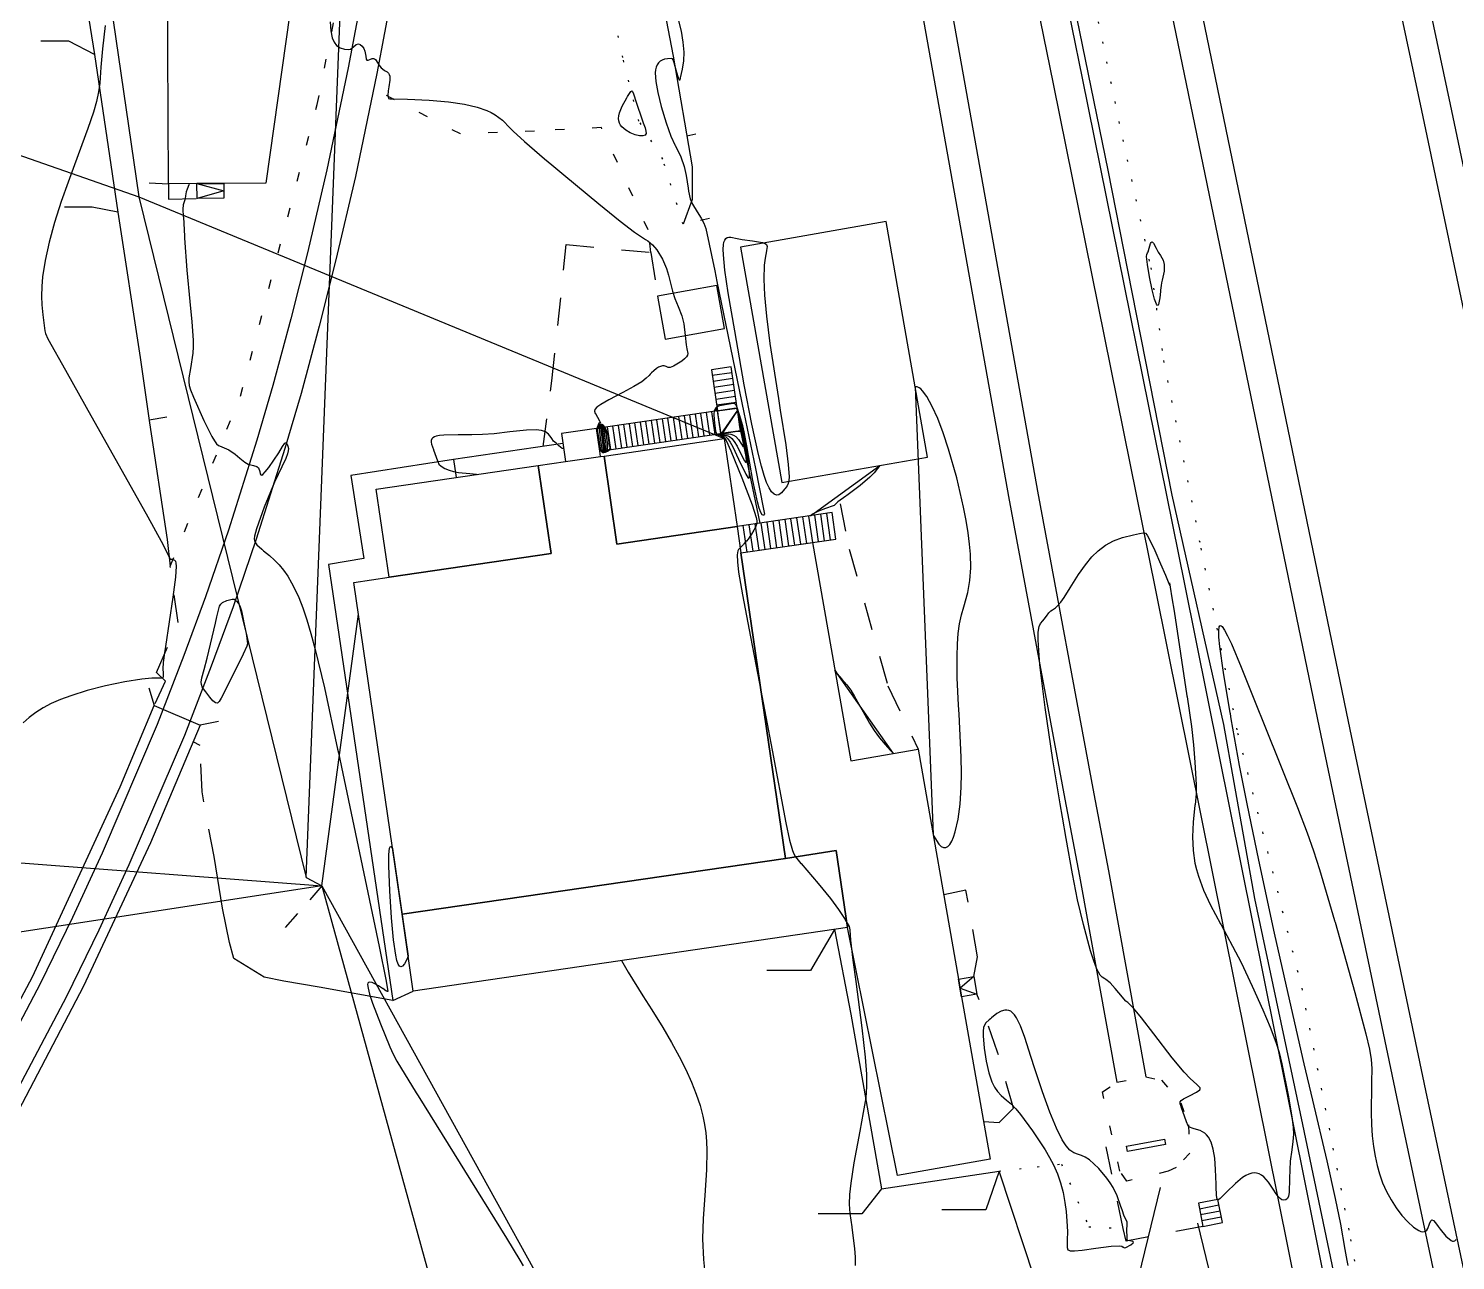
# Model space of a CAD drawing. Header units: metres. Extents: x 1233805 to 1234355, y 654698 to 655114.
# Drawn here: x 1234034.5 to 1234111.5, y 654992.7 to 655059.2 of the extents above; entities that cross this region are included whole.
import ezdxf

# ---------------------------------------------------------------- set-up
doc = ezdxf.new("R2010")
doc.units = ezdxf.units.M
for name, pattern in [('ИИDash_05_15', [2, 0.5, -1.5]), ('ИИDash_10_10', [2, 1, -1]), ('ИИDash_15_15', [3, 1.5, -1.5]), ('ИИDash_20_10', [3, 2, -1]), ('ИИDot', [1, 0, -1])]:
    doc.linetypes.add(name, pattern=pattern)
for name, color, linetype, lineweight in [('ИИ_ГОРИЗОНТАЛИ_ОСН', 32, 'Continuous', 25), ('ИИ_ГОРИЗОНТАЛИ_УТОЛЩ', 32, 'Continuous', 30), ('ИИ_ДОРОГИ_АД', 7, 'Continuous', 25), ('ИИ_ДОРОГИ_ЖД', 7, 'Continuous', 25), ('ИИ_ЛЭП_ВН', 250, 'Continuous', 25), ('ИИ_ЛЭП_НН', 250, 'Continuous', 25), ('ИИ_ОГРАДЫ', 7, 'Continuous', 25), ('ИИ_ОТКОС', 7, 'Continuous', 25), ('ИИ_ОТМЕТКИ', 7, 'Continuous', 25), ('ИИ_СООРУЖЕНИЕ', 7, 'Continuous', 25), ('ИИ_СТРОЕНИЕ', 7, 'Continuous', 25), ('ИИ_УГОДЬЯ', 7, 'Continuous', 25)]:
    doc.layers.add(name, color=color, linetype=linetype, lineweight=lineweight)

msp = doc.modelspace()

# ---------------------------------------------------------------- linework, layer by layer
at = {"layer": 'ИИ_ГОРИЗОНТАЛИ_ОСН'}
for points, elevation in [([(1234038.626, 655059.334), (1234038.483, 655058.089), (1234038.399, 655057.088), (1234038.383, 655056.797), (1234038.346, 655056.225), (1234038.281, 655055.758), (1234038.168, 655055.245), (1234037.999, 655054.661), (1234037.698, 655053.777), (1234037.177, 655052.367), (1234036.631, 655050.891), (1234036.262, 655049.836), (1234035.906, 655048.707), (1234035.616, 655047.64), (1234035.398, 655046.656), (1234035.258, 655045.784), (1234035.208, 655045.247), (1234035.193, 655044.741), (1234035.212, 655044.265), (1234035.269, 655043.734), (1234035.269, 655043.734), (1234035.372, 655042.869), (1234035.373, 655042.864), (1234035.409, 655042.719), (1234035.545, 655042.439), (1234036.483, 655040.744), (1234037.613, 655038.74), (1234040.938, 655032.816), (1234041.654, 655031.503), (1234042.082, 655030.672), (1234042.13, 655030.581), (1234042.177, 655030.544), (1234042.252, 655030.53), (1234042.312, 655030.522), (1234042.379, 655030.49), (1234042.424, 655030.423), (1234042.453, 655030.313), (1234042.465, 655030.159), (1234042.428, 655029.56), (1234042.29, 655028.481), (1234041.891, 655025.832), (1234041.857, 655025.616), (1234041.758, 655024.958), (1234041.738, 655024.627), (1234041.758, 655024.386), (1234041.77, 655024.209), (1234041.745, 655024.134), (1234041.702, 655024.119), (1234041.6, 655024.121), (1234041.156, 655024.12), (1234040.616, 655024.069), (1234039.694, 655023.921), (1234038.659, 655023.701), (1234037.669, 655023.446), (1234036.779, 655023.169), (1234036.219, 655022.961), (1234035.724, 655022.746), (1234035.281, 655022.516), (1234034.884, 655022.269), (1234034.525, 655022), (1234034.204, 655021.707)], 4.5), ([(1234050.77, 655059.537), (1234050.807, 655059.048), (1234050.883, 655058.682), (1234050.986, 655058.443), (1234051.129, 655058.263), (1234051.312, 655058.14), (1234051.547, 655058.067), (1234051.785, 655058.048), (1234051.869, 655058.071), (1234051.95, 655058.121), (1234052.033, 655058.193), (1234052.19, 655058.316), (1234052.311, 655058.347), (1234052.407, 655058.311), (1234052.503, 655058.225), (1234052.588, 655058.099), (1234052.649, 655057.95), (1234052.697, 655057.693), (1234052.725, 655057.534), (1234052.765, 655057.471), (1234052.824, 655057.469), (1234052.928, 655057.512), (1234053.045, 655057.561), (1234053.125, 655057.569), (1234053.18, 655057.549), (1234053.233, 655057.502), (1234053.352, 655057.31), (1234053.398, 655057.227), (1234053.528, 655057.049), (1234053.686, 655056.926), (1234053.746, 655056.894), (1234053.851, 655056.834), (1234053.919, 655056.775), (1234053.966, 655056.703), (1234053.993, 655056.615), (1234053.995, 655056.396), (1234053.941, 655056.034), (1234053.907, 655055.825), (1234053.892, 655055.56), (1234053.906, 655055.468), (1234053.933, 655055.409), (1234053.993, 655055.383), (1234054.21, 655055.377), (1234054.947, 655055.363), (1234056.128, 655055.306), (1234057.17, 655055.215), (1234058.038, 655055.093), (1234058.723, 655054.942), (1234059.241, 655054.76), (1234059.472, 655054.649), (1234059.687, 655054.524), (1234060.074, 655054.231), (1234060.502, 655053.805), (1234060.657, 655053.643), (1234061.261, 655053.074), (1234062.351, 655052.152), (1234062.742, 655051.827), (1234063.401, 655051.276), (1234065.276, 655049.715), (1234066.437, 655048.773), (1234067.208, 655048.189), (1234067.806, 655047.791), (1234067.924, 655047.718), (1234068.185, 655047.512), (1234068.417, 655047.226), (1234068.719, 655046.732), (1234068.939, 655046.232), (1234069.05, 655045.87), (1234069.171, 655045.366), (1234069.256, 655045.005), (1234069.376, 655044.614), (1234069.558, 655044.175), (1234069.559, 655044.173), (1234069.762, 655043.669), (1234069.873, 655043.237), (1234069.939, 655042.614), (1234069.991, 655042.111), (1234070.04, 655041.896), (1234070.081, 655041.64), (1234070.063, 655041.549), (1234070.018, 655041.462), (1234069.914, 655041.347), (1234069.754, 655041.218), (1234069.31, 655040.952), (1234069.126, 655040.878), (1234069.027, 655040.886), (1234068.993, 655040.902), (1234068.916, 655040.938), (1234068.814, 655040.966), (1234068.716, 655040.974), (1234068.614, 655040.944), (1234068.508, 655040.901), (1234068.39, 655040.836), (1234068.244, 655040.709), (1234068.131, 655040.597), (1234068.062, 655040.528), (1234067.992, 655040.459), (1234067.841, 655040.309), (1234067.838, 655040.306), (1234067.602, 655040.112), (1234067.173, 655039.857), (1234066.571, 655039.54), (1234065.816, 655039.14), (1234065.382, 655038.889), (1234065.177, 655038.742), (1234065.068, 655038.623), (1234065.044, 655038.521), (1234065.093, 655038.4), (1234065.094, 655038.399), (1234065.203, 655038.203), (1234065.315, 655038.003), (1234065.338, 655037.962), (1234065.364, 655037.904), (1234065.361, 655037.905), (1234065.326, 655037.904), (1234065.291, 655037.872), (1234065.187, 655037.643), (1234065.173, 655037.588)], 5.5), ([(1234043.167, 655050.809), (1234043.149, 655050.743), (1234043.059, 655050.508), (1234043.003, 655050.361), (1234042.968, 655050.141), (1234042.95, 655050.006), (1234042.91, 655049.887), (1234042.844, 655049.66), (1234042.833, 655049.428), (1234042.852, 655049.025), (1234042.854, 655049.006), (1234042.912, 655047.977), (1234042.918, 655047.861), (1234043.033, 655046.136), (1234043.198, 655044.45), (1234043.306, 655043.355), (1234043.379, 655042.356), (1234043.38, 655042.001), (1234043.358, 655041.665), (1234043.233, 655040.82), (1234043.155, 655040.326), (1234043.142, 655040.101), (1234043.169, 655039.907), (1234043.244, 655039.672), (1234043.403, 655039.286), (1234043.963, 655038.029), (1234044.384, 655037.167), (1234044.529, 655036.918), (1234044.648, 655036.758), (1234044.754, 655036.669), (1234044.892, 655036.613), (1234044.931, 655036.6), (1234045.3, 655036.436), (1234045.643, 655036.214), (1234045.901, 655035.996), (1234046.165, 655035.773), (1234046.357, 655035.658), (1234046.634, 655035.588), (1234046.819, 655035.545), (1234046.914, 655035.467), (1234046.975, 655035.266), (1234047.003, 655035.147), (1234047.036, 655035.091), (1234047.082, 655035.078), (1234047.146, 655035.112), (1234047.278, 655035.246), (1234047.466, 655035.488), (1234047.999, 655036.278), (1234048.214, 655036.62), (1234048.338, 655036.805), (1234048.365, 655036.825), (1234048.391, 655036.823), (1234048.452, 655036.744), (1234048.502, 655036.633), (1234048.522, 655036.514), (1234048.514, 655036.377), (1234048.477, 655036.222), (1234048.378, 655035.968), (1234048.172, 655035.529), (1234047.78, 655034.689), (1234047.22, 655033.342), (1234046.797, 655032.178), (1234046.694, 655031.779), (1234046.684, 655031.642), (1234046.699, 655031.526), (1234046.741, 655031.421), (1234046.813, 655031.319), (1234047.083, 655031.074), (1234047.184, 655030.995), (1234047.51, 655030.733), (1234047.776, 655030.49), (1234048.026, 655030.224), (1234048.261, 655029.935), (1234048.486, 655029.613), (1234048.698, 655029.263), (1234048.897, 655028.885), (1234049.084, 655028.477), (1234049.302, 655027.919), (1234049.521, 655027.272), (1234049.744, 655026.526), (1234049.974, 655025.664), (1234050.468, 655023.584), (1234051.177, 655020.288), (1234051.178, 655020.282), (1234051.22, 655020.084), (1234053.423, 655009.628), (1234053.801, 655007.761), (1234053.889, 655007.211), (1234053.865, 655007.206), (1234053.859, 655007.21), (1234053.844, 655007.217), (1234053.788, 655007.246), (1234053.616, 655007.361), (1234053.606, 655007.368), (1234053.394, 655007.503), (1234053.192, 655007.617), (1234053.039, 655007.683), (1234052.924, 655007.706), (1234052.848, 655007.686), (1234052.817, 655007.645), (1234052.803, 655007.581), (1234052.823, 655007.376), (1234052.91, 655007.054), (1234053.072, 655006.576), (1234053.496, 655005.461), (1234054.001, 655004.212), (1234054.177, 655003.819), (1234054.376, 655003.45), (1234055.427, 655001.735), (1234055.527, 655001.575), (1234060.298, 654993.891), (1234061.024, 654992.703), (1234061.199, 654992.388)], 5), ([(1234063.38, 655036.488), (1234063.31, 655036.512), (1234063.128, 655036.66), (1234063.073, 655036.711), (1234062.99, 655036.781), (1234062.843, 655036.914), (1234062.738, 655037.051), (1234062.708, 655037.101), (1234062.574, 655037.289), (1234062.409, 655037.411), (1234062.184, 655037.49), (1234061.894, 655037.524), (1234061.37, 655037.506), (1234060.476, 655037.407), (1234059.626, 655037.309), (1234059.002, 655037.259), (1234058.428, 655037.24), (1234057.687, 655037.241), (1234056.912, 655037.237), (1234056.679, 655037.217), (1234056.508, 655037.183), (1234056.404, 655037.143), (1234056.325, 655037.09), (1234056.27, 655037.024), (1234056.239, 655036.945), (1234056.232, 655036.854), (1234056.247, 655036.747), (1234056.35, 655036.458), (1234056.356, 655036.445), (1234056.581, 655035.852), (1234056.593, 655035.811), (1234056.652, 655035.667), (1234056.777, 655035.55), (1234056.968, 655035.436), (1234057.195, 655035.338), (1234057.44, 655035.262), (1234057.699, 655035.21), (1234058.322, 655035.159), (1234058.671, 655035.134), (1234058.747, 655035.111)], 5.5), ([(1234065.186, 655037.415), (1234065.186, 655037.415)], 5.5), ([(1234066.499, 655008.87), (1234066.861, 655008.251), (1234067.666, 655006.966), (1234068.14, 655006.217), (1234068.733, 655005.257), (1234069.212, 655004.444), (1234069.625, 655003.692), (1234069.98, 655002.988), (1234070.288, 655002.311), (1234070.543, 655001.667), (1234070.747, 655001.053), (1234070.902, 655000.467), (1234070.988, 655000.028), (1234071.053, 654999.575), (1234071.096, 654999.106), (1234071.118, 654998.616), (1234071.101, 654997.573), (1234070.999, 654996.183), (1234070.907, 654994.958), (1234070.883, 654993.844), (1234070.929, 654992.73), (1234071.042, 654991.659)], 5.5)]:
    msp.add_lwpolyline(points, dxfattribs=dict(at, elevation=elevation))
for points, elevation in [([(1234066.39, 655054.073), (1234066.355, 655054.194), (1234066.345, 655054.328), (1234066.358, 655054.475), (1234066.395, 655054.634), (1234066.538, 655054.988), (1234066.793, 655055.436), (1234066.836, 655055.507), (1234066.902, 655055.617), (1234067.002, 655055.777), (1234067.055, 655055.822), (1234067.099, 655055.787), (1234067.155, 655055.649), (1234067.301, 655055.205), (1234067.622, 655054.247), (1234067.682, 655054.088), (1234067.781, 655053.813), (1234067.827, 655053.635), (1234067.83, 655053.512), (1234067.779, 655053.421), (1234067.665, 655053.381), (1234067.476, 655053.389), (1234067.239, 655053.444), (1234066.971, 655053.549), (1234066.734, 655053.685), (1234066.519, 655053.871), (1234066.444, 655053.971), (1234066.39, 655054.073)], 5.5), ([(1234083.328, 655015.673), (1234083.366, 655015.591), (1234083.508, 655015.345), (1234083.643, 655015.16), (1234083.771, 655015.035), (1234083.893, 655014.971), (1234084.009, 655014.966), (1234084.121, 655015.02), (1234084.229, 655015.134), (1234084.334, 655015.308), (1234084.434, 655015.538), (1234084.526, 655015.816), (1234084.68, 655016.497), (1234084.788, 655017.31), (1234084.844, 655018.224), (1234084.853, 655018.972), (1234084.838, 655019.847), (1234084.726, 655022.172), (1234084.698, 655022.659), (1234084.631, 655024.136), (1234084.62, 655025.293), (1234084.639, 655025.963), (1234084.682, 655026.522), (1234084.757, 655027.041), (1234084.865, 655027.534), (1234084.99, 655027.973), (1234085.196, 655028.731), (1234085.312, 655029.382), (1234085.363, 655030.071), (1234085.348, 655030.805), (1234085.3, 655031.347), (1234085.22, 655031.956), (1234085.108, 655032.626), (1234084.967, 655033.349), (1234084.599, 655034.92), (1234084.165, 655036.466), (1234083.871, 655037.361), (1234083.578, 655038.129), (1234083.285, 655038.773), (1234082.983, 655039.314), (1234082.76, 655039.629), (1234082.664, 655039.727), (1234082.571, 655039.793), (1234082.475, 655039.832), (1234082.373, 655039.842), (1234082.359, 655039.841)], 6.5), ([(1234071.66, 655038.706), (1234071.608, 655038.654), (1234071.604, 655038.648), (1234071.6, 655038.643), (1234071.552, 655038.543), (1234071.549, 655038.517)], 6.5), ([(1234071.668, 655038.65), (1234071.634, 655038.616), (1234071.631, 655038.611), (1234071.628, 655038.608), (1234071.596, 655038.541), (1234071.594, 655038.524)], 7), ([(1234071.677, 655038.587), (1234071.659, 655038.577), (1234071.658, 655038.575), (1234071.656, 655038.573), (1234071.645, 655038.531)], 7.5), ([(1234071.867, 655037.283), (1234071.87, 655037.282), (1234072.038, 655037.28), (1234072.058, 655037.283), (1234072.252, 655037.295), (1234072.41, 655037.28), (1234072.55, 655037.235), (1234072.67, 655037.16), (1234072.817, 655037), (1234072.982, 655036.741), (1234073.082, 655036.603), (1234073.094, 655036.648), (1234073.087, 655036.771), (1234073.009, 655037.301), (1234072.993, 655037.397), (1234072.938, 655037.752), (1234072.848, 655038.297), (1234072.811, 655038.468), (1234072.767, 655038.571), (1234072.767, 655038.572)], 7.5), ([(1234071.871, 655037.252), (1234071.885, 655037.245), (1234071.946, 655037.224), (1234072.035, 655037.221), (1234072.05, 655037.222), (1234072.198, 655037.213), (1234072.331, 655037.157), (1234072.463, 655037.046), (1234072.593, 655036.881), (1234072.741, 655036.632), (1234072.945, 655036.231), (1234073.142, 655035.852), (1234073.197, 655035.774), (1234073.233, 655035.753), (1234073.258, 655035.84), (1234073.244, 655036.078), (1234073.1, 655037.052), (1234073.087, 655037.127), (1234073.032, 655037.461), (1234072.917, 655038.11), (1234072.805, 655038.489), (1234072.769, 655038.555)], 7), ([(1234071.876, 655037.22), (1234071.913, 655037.201), (1234072.032, 655037.162), (1234072.042, 655037.162), (1234072.144, 655037.132), (1234072.25, 655037.036), (1234072.374, 655036.859), (1234072.516, 655036.602), (1234072.829, 655035.928), (1234073.209, 655035.126), (1234073.317, 655034.951), (1234073.385, 655034.903), (1234073.41, 655034.94), (1234073.422, 655035.034), (1234073.402, 655035.388), (1234073.327, 655035.957), (1234073.189, 655036.809), (1234073.181, 655036.856), (1234073.139, 655037.106), (1234072.985, 655037.923), (1234072.844, 655038.409), (1234072.765, 655038.581)], 6.5), ([(1234065.601, 655037.65), (1234065.528, 655037.737), (1234065.446, 655037.792), (1234065.367, 655037.804), (1234065.321, 655037.786), (1234065.283, 655037.746), (1234065.232, 655037.61), (1234065.231, 655037.596)], 6.5), ([(1234065.587, 655037.648), (1234065.521, 655037.728), (1234065.447, 655037.777), (1234065.375, 655037.788), (1234065.331, 655037.77), (1234065.296, 655037.73), (1234065.256, 655037.6)], 7), ([(1234065.574, 655037.646), (1234065.514, 655037.718), (1234065.447, 655037.762), (1234065.383, 655037.772), (1234065.341, 655037.754), (1234065.31, 655037.715), (1234065.283, 655037.604)], 7.5), ([(1234065.538, 655037.641), (1234065.5, 655037.698), (1234065.448, 655037.732), (1234065.398, 655037.74), (1234065.363, 655037.724), (1234065.339, 655037.686), (1234065.33, 655037.611)], 8.5), ([(1234065.525, 655037.639), (1234065.493, 655037.688), (1234065.448, 655037.718), (1234065.405, 655037.724), (1234065.375, 655037.709), (1234065.355, 655037.672), (1234065.351, 655037.614)], 9), ([(1234065.513, 655037.637), (1234065.486, 655037.678), (1234065.413, 655037.708), (1234065.387, 655037.694), (1234065.371, 655037.658), (1234065.37, 655037.617)], 9.5), ([(1234065.488, 655037.634), (1234065.472, 655037.658), (1234065.428, 655037.677), (1234065.404, 655037.632), (1234065.404, 655037.622)], 10.5), ([(1234065.476, 655037.632), (1234065.465, 655037.648), (1234065.435, 655037.661), (1234065.423, 655037.624)], 11), ([(1234065.46, 655037.63), (1234065.443, 655037.645), (1234065.444, 655037.627)], 11.5), ([(1234071.741, 655037.298), (1234071.753, 655037.284), (1234071.817, 655037.246), (1234071.849, 655037.232), (1234071.876, 655037.22)], 6.5), ([(1234071.796, 655037.306), (1234071.832, 655037.271), (1234071.863, 655037.256), (1234071.871, 655037.252)], 7), ([(1234071.838, 655037.312), (1234071.847, 655037.297), (1234071.866, 655037.284), (1234071.867, 655037.283)], 7.5), ([(1234065.436, 655036.379), (1234065.453, 655036.336), (1234065.497, 655036.302), (1234065.556, 655036.299), (1234065.648, 655036.327), (1234065.742, 655036.378), (1234065.806, 655036.433)], 6.5), ([(1234065.454, 655036.381), (1234065.469, 655036.342), (1234065.509, 655036.312), (1234065.563, 655036.308), (1234065.646, 655036.335), (1234065.731, 655036.386), (1234065.769, 655036.427)], 7), ([(1234065.471, 655036.384), (1234065.485, 655036.349), (1234065.521, 655036.321), (1234065.569, 655036.318), (1234065.644, 655036.343), (1234065.72, 655036.394), (1234065.741, 655036.423)], 7.5), ([(1234065.506, 655036.389), (1234065.517, 655036.362), (1234065.545, 655036.34), (1234065.582, 655036.338), (1234065.641, 655036.358), (1234065.698, 655036.411), (1234065.701, 655036.417)], 8.5), ([(1234065.524, 655036.391), (1234065.533, 655036.368), (1234065.589, 655036.348), (1234065.639, 655036.366), (1234065.683, 655036.415)], 9), ([(1234065.541, 655036.394), (1234065.548, 655036.375), (1234065.596, 655036.357), (1234065.637, 655036.374), (1234065.665, 655036.412)], 9.5), ([(1234065.576, 655036.399), (1234065.58, 655036.387), (1234065.609, 655036.377), (1234065.633, 655036.39), (1234065.641, 655036.408)], 10.5), ([(1234065.593, 655036.401), (1234065.596, 655036.394), (1234065.615, 655036.387), (1234065.632, 655036.398), (1234065.634, 655036.407)], 11), ([(1234065.616, 655036.405), (1234065.622, 655036.397), (1234065.63, 655036.406), (1234065.63, 655036.407)], 11.5), ([(1234080.454, 655035.601), (1234080.329, 655035.426), (1234080.138, 655035.2), (1234079.916, 655034.97), (1234079.384, 655034.505), (1234078.675, 655033.981), (1234078.614, 655033.938), (1234078.186, 655033.626), (1234078.036, 655033.493), (1234078.035, 655033.493), (1234078.002, 655033.448), (1234077.986, 655033.435), (1234077.932, 655033.412), (1234077.521, 655033.267), (1234077.52, 655033.266), (1234077.144, 655033.124), (1234076.858, 655032.982), (1234076.708, 655032.879)], 6.5), ([(1234044.123, 655023.306), (1234044.06, 655023.383), (1234043.942, 655023.536), (1234043.874, 655023.651), (1234043.835, 655023.767), (1234043.822, 655023.892), (1234043.855, 655024.141), (1234043.977, 655024.587), (1234044.144, 655025.187), (1234044.585, 655027.088), (1234044.662, 655027.434), (1234044.808, 655027.997), (1234044.871, 655028.115), (1234044.961, 655028.196), (1234045.207, 655028.31), (1234045.489, 655028.38), (1234045.597, 655028.373), (1234045.67, 655028.316), (1234045.692, 655028.293), (1234045.723, 655028.264), (1234045.825, 655028.153), (1234045.9, 655028.018), (1234045.988, 655027.74), (1234046.105, 655027.209), (1234046.106, 655027.203), (1234046.108, 655027.196), (1234046.243, 655026.522), (1234046.305, 655026.125), (1234046.311, 655025.968), (1234046.288, 655025.839), (1234046.087, 655025.403), (1234046.047, 655025.325), (1234045.548, 655024.329), (1234045.086, 655023.407), (1234044.895, 655023.038), (1234044.78, 655022.856), (1234044.689, 655022.774), (1234044.597, 655022.776), (1234044.451, 655022.894), (1234044.287, 655023.091), (1234044.229, 655023.168), (1234044.123, 655023.306)], 4.5), ([(1234078.026, 655024.541), (1234078.147, 655024.34), (1234078.398, 655024.057), (1234078.671, 655023.756), (1234078.888, 655023.464), (1234079.091, 655023.129), (1234079.384, 655022.594), (1234079.889, 655021.692), (1234080.151, 655021.289), (1234080.434, 655020.899), (1234080.732, 655020.533), (1234081.028, 655020.211), (1234081.171, 655020.07), (1234081.187, 655020.053)], 6.5), ([(1234054.99, 655009.115), (1234054.895, 655008.9), (1234054.785, 655008.698), (1234054.689, 655008.576), (1234054.602, 655008.532), (1234054.522, 655008.566), (1234054.448, 655008.681), (1234054.38, 655008.877), (1234054.318, 655009.158), (1234054.203, 655009.983), (1234054.095, 655011.174), (1234054.003, 655012.643), (1234053.954, 655013.986), (1234053.954, 655014.593), (1234053.985, 655014.934), (1234054.012, 655015.01), (1234054.046, 655015.031), (1234054.09, 655014.999), (1234054.144, 655014.919)], 5), ([(1234086.021, 655004.801), (1234086.077, 655004.151), (1234086.189, 655003.437), (1234086.331, 655002.816), (1234086.494, 655002.327), (1234086.634, 655002.042), (1234086.802, 655001.796), (1234087.001, 655001.581), (1234087.287, 655001.336), (1234087.551, 655001.113), (1234087.792, 655000.87), (1234088.052, 655000.564), (1234088.7, 654999.675), (1234089.37, 654998.659), (1234089.618, 654998.236), (1234089.823, 654997.842), (1234090.034, 654997.36), (1234090.206, 654996.868), (1234090.342, 654996.356), (1234090.444, 654995.816), (1234090.507, 654995.327), (1234090.551, 654994.798), (1234090.573, 654994.255), (1234090.571, 654993.773), (1234090.565, 654993.631), (1234090.563, 654993.382), (1234090.608, 654993.266), (1234090.656, 654993.232), (1234090.726, 654993.212), (1234090.957, 654993.207), (1234091.38, 654993.249), (1234092.11, 654993.349), (1234092.947, 654993.461), (1234093.399, 654993.48), (1234093.52, 654993.457), (1234093.584, 654993.411), (1234093.596, 654993.394), (1234093.64, 654993.36), (1234093.733, 654993.386), (1234093.993, 654993.526), (1234094.131, 654993.642), (1234094.137, 654993.679), (1234094.107, 654993.709), (1234093.941, 654993.747), (1234093.837, 654993.756), (1234093.837, 654993.756), (1234093.831, 654993.755), (1234093.825, 654993.755), (1234093.823, 654993.754), (1234093.816, 654993.754), (1234093.81, 654993.755), (1234093.808, 654993.755), (1234093.808, 654993.755), (1234093.796, 654993.874), (1234093.785, 654994.392), (1234093.798, 654994.546), (1234093.8, 654994.757), (1234093.713, 654994.953), (1234093.649, 654995.077), (1234093.53, 654995.414), (1234093.469, 654995.605), (1234093.265, 654996.166), (1234093.044, 654996.624), (1234092.89, 654996.877), (1234092.709, 654997.131), (1234092.265, 654997.648), (1234092.002, 654997.907), (1234091.761, 654998.11), (1234091.539, 654998.259), (1234091.333, 654998.358), (1234091.176, 654998.405), (1234090.916, 654998.497), (1234090.71, 654998.64), (1234090.506, 654998.87), (1234090.298, 654999.197), (1234089.992, 654999.822), (1234089.633, 655000.693), (1234089.23, 655001.788), (1234088.81, 655003.036), (1234088.599, 655003.701), (1234088.27, 655004.719), (1234088.037, 655005.344), (1234087.822, 655005.787), (1234087.718, 655005.943), (1234087.615, 655006.059), (1234087.518, 655006.134), (1234087.416, 655006.181), (1234087.307, 655006.203), (1234087.192, 655006.199), (1234086.995, 655006.138), (1234086.776, 655006.01), (1234086.479, 655005.773), (1234086.423, 655005.726), (1234086.361, 655005.673), (1234086.179, 655005.509), (1234086.097, 655005.393), (1234086.047, 655005.257), (1234086.021, 655005.065), (1234086.021, 655004.801)], 6.5)]:
    msp.add_lwpolyline(points, close=True, dxfattribs=dict(at, elevation=elevation))
at = {"layer": 'ИИ_ГОРИЗОНТАЛИ_УТОЛЩ', "elevation": 6}
for points in [[(1234069.554, 655059.737), (1234069.722, 655059.035), (1234069.822, 655058.439), (1234069.864, 655057.905), (1234069.849, 655057.437), (1234069.775, 655056.982), (1234069.775, 655056.981), (1234069.677, 655056.517), (1234069.672, 655056.493), (1234069.648, 655056.395), (1234069.638, 655056.388), (1234069.623, 655056.41), (1234069.57, 655056.564), (1234069.461, 655056.94), (1234069.35, 655057.319), (1234069.293, 655057.488), (1234069.255, 655057.547), (1234069.179, 655057.567), (1234068.988, 655057.552), (1234068.83, 655057.524), (1234068.703, 655057.48), (1234068.593, 655057.416), (1234068.503, 655057.332), (1234068.43, 655057.226), (1234068.376, 655057.098), (1234068.342, 655056.95), (1234068.326, 655056.781), (1234068.355, 655056.327), (1234068.465, 655055.719), (1234068.655, 655054.966), (1234068.918, 655054.095), (1234069.171, 655053.375), (1234069.409, 655052.863), (1234069.419, 655052.844), (1234069.705, 655052.249), (1234069.888, 655051.735), (1234070.001, 655051.24), (1234070.105, 655050.565), (1234070.128, 655050.398), (1234070.207, 655049.991), (1234070.337, 655049.693), (1234070.592, 655049.285), (1234070.808, 655048.945), (1234070.955, 655048.665), (1234071.055, 655048.393), (1234071.538, 655046.104), (1234071.658, 655045.518), (1234073.112, 655038.451), (1234073.734, 655035.428), (1234074.177, 655033.236), (1234074.217, 655032.97), (1234074.213, 655032.925), (1234074.193, 655032.912), (1234074.149, 655032.913), (1234074.108, 655032.937), (1234074.024, 655033.061), (1234073.934, 655033.293), (1234073.839, 655033.633), (1234073.597, 655034.779), (1234073.263, 655036.655), (1234073.248, 655036.745), (1234073.131, 655037.41), (1234073.053, 655037.736), (1234072.882, 655038.334), (1234072.752, 655038.723), (1234072.691, 655038.854), (1234072.632, 655038.92), (1234072.56, 655038.94), (1234072.432, 655038.927), (1234071.79, 655038.812), (1234071.653, 655038.763), (1234071.583, 655038.693), (1234071.577, 655038.685), (1234071.572, 655038.678), (1234071.508, 655038.545), (1234071.486, 655038.357), (1234071.503, 655038.055), (1234071.561, 655037.589), (1234071.599, 655037.371), (1234071.652, 655037.291), (1234071.797, 655037.223), (1234071.88, 655037.189), (1234071.969, 655037.138), (1234072.029, 655037.103), (1234072.034, 655037.102), (1234072.087, 655037.059), (1234072.161, 655036.938), (1234072.414, 655036.382), (1234073, 655034.932), (1234073.556, 655033.466), (1234073.782, 655032.78), (1234073.819, 655032.6), (1234073.816, 655032.481), (1234073.743, 655032.257), (1234073.657, 655032.095), (1234073.525, 655031.886), (1234073.487, 655031.826), (1234073.475, 655031.808), (1234073.343, 655031.615), (1234073.247, 655031.51), (1234073.205, 655031.467), (1234073.117, 655031.361), (1234073.09, 655031.328), (1234072.884, 655031.118), (1234072.878, 655031.113), (1234072.821, 655031.06), (1234072.784, 655030.992), (1234072.748, 655030.765), (1234072.761, 655030.385), (1234072.826, 655029.844), (1234073.035, 655028.618), (1234073.473, 655026.344), (1234073.959, 655023.832), (1234074.631, 655020.222), (1234075.368, 655016.308), (1234075.572, 655015.366), (1234075.734, 655014.816), (1234075.813, 655014.63), (1234075.904, 655014.47), (1234076.189, 655014.114), (1234076.198, 655014.104), (1234077.123, 655013.031), (1234077.785, 655012.224), (1234078.22, 655011.637), (1234078.573, 655011.086), (1234078.585, 655011.066), (1234078.693, 655010.886), (1234078.792, 655010.717), (1234078.819, 655010.64), (1234078.828, 655010.518), (1234078.828, 655010.508), (1234078.87, 655009.972), (1234079, 655008.89), (1234079.151, 655007.734), (1234079.473, 655005.233), (1234079.654, 655003.651), (1234079.726, 655002.748), (1234079.736, 655002.072), (1234079.687, 655001.462), (1234079.558, 655000.668), (1234079.369, 654999.668), (1234079.051, 654997.95), (1234078.878, 654996.86), (1234078.814, 654996.244), (1234078.801, 654995.726), (1234078.836, 654995.227), (1234078.935, 654994.501), (1234078.94, 654994.468), (1234079.082, 654993.336), (1234079.114, 654992.861), (1234079.123, 654992.417)], [(1234096.1, 655029.109), (1234096.094, 655029.149), (1234096.08, 655029.255), (1234096.13, 655029.034), (1234096.22, 655028.454), (1234096.331, 655027.724), (1234097.027, 655023.155), (1234097.035, 655023.105), (1234097.274, 655021.497), (1234097.385, 655020.512), (1234097.456, 655019.575), (1234097.525, 655018.361), (1234097.535, 655017.874), (1234097.465, 655017.269), (1234097.464, 655017.256), (1234097.364, 655016.35), (1234097.331, 655015.556), (1234097.363, 655014.814), (1234097.461, 655014.133), (1234097.541, 655013.786), (1234097.646, 655013.427), (1234097.928, 655012.667), (1234098.304, 655011.855), (1234098.836, 655010.858), (1234098.871, 655010.795), (1234099.496, 655009.65), (1234099.948, 655008.767), (1234100.554, 655007.498), (1234101.134, 655006.215), (1234101.528, 655005.272), (1234101.826, 655004.473), (1234102, 655003.917), (1234102.153, 655003.301), (1234102.517, 655001.513), (1234102.714, 655000.316), (1234102.76, 654999.869), (1234102.775, 654999.499), (1234102.754, 654999.115), (1234102.683, 654998.648), (1234102.595, 654998.036), (1234102.565, 654997.107), (1234102.539, 654996.35), (1234102.505, 654996.159), (1234102.45, 654996.032), (1234102.375, 654995.965), (1234102.266, 654995.947), (1234102.158, 654995.963), (1234102.06, 654996.024), (1234101.946, 654996.145), (1234101.811, 654996.334), (1234101.72, 654996.479), (1234101.428, 654996.914), (1234101.175, 654997.194), (1234101.047, 654997.292), (1234100.92, 654997.362), (1234100.793, 654997.404), (1234100.665, 654997.416), (1234100.524, 654997.399), (1234100.372, 654997.35), (1234100.207, 654997.27), (1234100.03, 654997.159), (1234099.643, 654996.846), (1234099.167, 654996.377), (1234099.107, 654996.315), (1234098.818, 654996.031), (1234098.745, 654995.973), (1234098.709, 654995.962), (1234098.678, 654995.971), (1234098.658, 654996), (1234098.632, 654996.189), (1234098.612, 654996.684), (1234098.609, 654996.806), (1234098.579, 654997.601), (1234098.527, 654998.208), (1234098.446, 654998.7), (1234098.335, 654999.071), (1234098.187, 654999.346), (1234098.094, 654999.458), (1234097.988, 654999.554), (1234097.742, 654999.698), (1234097.418, 654999.793), (1234097.359, 654999.807), (1234097.161, 654999.873), (1234097.111, 654999.909), (1234097.09, 654999.95), (1234097.09, 654999.952), (1234097.014, 655000.175), (1234096.72, 655000.977), (1234096.716, 655000.987), (1234096.664, 655001.147), (1234096.666, 655001.24), (1234096.722, 655001.322), (1234096.849, 655001.411), (1234097.166, 655001.575), (1234097.551, 655001.776), (1234097.724, 655001.903), (1234097.749, 655001.952), (1234097.735, 655002.003), (1234097.558, 655002.178), (1234097.212, 655002.498), (1234096.882, 655002.847), (1234096.241, 655003.623), (1234095.25, 655004.912), (1234094.578, 655005.79), (1234094.15, 655006.303), (1234093.841, 655006.6), (1234093.739, 655006.689), (1234093.346, 655007.138), (1234093.155, 655007.368), (1234092.877, 655007.666), (1234092.645, 655007.851), (1234092.59, 655007.883), (1234092.457, 655007.972), (1234092.353, 655008.083), (1234092.25, 655008.246), (1234092.146, 655008.467), (1234092, 655008.859), (1234091.83, 655009.393), (1234091.441, 655010.812), (1234091.123, 655012.158), (1234090.843, 655013.555), (1234090.514, 655015.462), (1234090.317, 655016.618), (1234090.189, 655017.337), (1234089.788, 655019.714), (1234089.381, 655022.539), (1234089.097, 655024.84), (1234089.027, 655025.603), (1234088.996, 655026.187), (1234089.004, 655026.606), (1234089.05, 655026.896), (1234089.123, 655027.069), (1234089.244, 655027.207), (1234089.331, 655027.296), (1234089.45, 655027.463), (1234089.578, 655027.643), (1234089.68, 655027.748), (1234089.774, 655027.807), (1234089.927, 655027.907), (1234090.069, 655028.037), (1234090.226, 655028.222), (1234090.399, 655028.463), (1234090.731, 655028.987), (1234091.184, 655029.705), (1234091.551, 655030.229), (1234091.901, 655030.66), (1234092.234, 655030.995), (1234092.627, 655031.292), (1234093.069, 655031.529), (1234093.556, 655031.707), (1234094.151, 655031.847), (1234094.309, 655031.88), (1234094.465, 655031.917), (1234094.674, 655031.957), (1234094.789, 655031.934), (1234094.889, 655031.833), (1234095.016, 655031.608), (1234095.293, 655031.014), (1234095.61, 655030.29), (1234095.876, 655029.667), (1234096.025, 655029.318), (1234096.077, 655029.197), (1234096.08, 655029.189), (1234096.088, 655029.171)], [(1234105.731, 654992.417), (1234105.67, 654992.686), (1234105.568, 654993.28), (1234105.334, 654994.639), (1234105.056, 654996.031), (1234104.6, 654998.07), (1234103.829, 655001.339), (1234103.364, 655003.298), (1234102.579, 655006.69), (1234101.762, 655010.357), (1234100.911, 655014.288), (1234100.275, 655017.329), (1234099.873, 655019.395), (1234099.425, 655021.916), (1234099.377, 655022.188), (1234099.368, 655022.242), (1234099, 655024.425), (1234098.804, 655025.827), (1234098.757, 655026.325), (1234098.747, 655026.678), (1234098.773, 655026.889), (1234098.799, 655026.942), (1234098.835, 655026.959), (1234098.876, 655026.942), (1234098.927, 655026.896), (1234099.057, 655026.709), (1234099.225, 655026.398), (1234099.433, 655025.959), (1234099.964, 655024.712), (1234100.793, 655022.635), (1234101.161, 655021.704), (1234102.155, 655019.234), (1234102.997, 655017.138), (1234103.523, 655015.767), (1234103.87, 655014.787), (1234104.194, 655013.79), (1234104.998, 655011.033), (1234105.004, 655011.009), (1234105.025, 655010.936), (1234106.09, 655007.142), (1234106.688, 655004.909), (1234106.879, 655004.097), (1234106.974, 655003.532), (1234107.005, 655003.044), (1234106.991, 655002.332), (1234106.985, 655002.148), (1234106.969, 655000.678), (1234106.991, 655000.029), (1234107.035, 654999.42), (1234107.099, 654998.845), (1234107.185, 654998.31), (1234107.292, 654997.813), (1234107.421, 654997.357), (1234107.593, 654996.881), (1234107.802, 654996.413), (1234108.047, 654995.96), (1234108.323, 654995.528), (1234108.632, 654995.119), (1234108.953, 654994.762), (1234109.267, 654994.479), (1234109.543, 654994.298), (1234109.652, 654994.254), (1234109.749, 654994.236), (1234109.836, 654994.242), (1234109.912, 654994.273), (1234109.976, 654994.328), (1234110.031, 654994.408), (1234110.128, 654994.663), (1234110.192, 654994.832), (1234110.253, 654994.87), (1234110.334, 654994.834), (1234110.439, 654994.725), (1234110.597, 654994.511), (1234110.701, 654994.367), (1234111.006, 654994.004), (1234111.285, 654993.76), (1234111.358, 654993.722), (1234111.42, 654993.719), (1234111.485, 654993.752), (1234111.557, 654993.822)]]:
    msp.add_lwpolyline(points, dxfattribs=at)
at = {"layer": 'ИИ_ГОРИЗОНТАЛИ_УТОЛЩ'}
for points, elevation in [([(1234075.369, 655036.705), (1234075.511, 655035.639), (1234075.551, 655034.99), (1234075.537, 655034.785), (1234075.502, 655034.626), (1234075.444, 655034.499), (1234075.34, 655034.356), (1234075.322, 655034.333), (1234075.302, 655034.308), (1234075.138, 655034.117), (1234075.003, 655034.019), (1234074.87, 655033.994), (1234074.739, 655034.045), (1234074.606, 655034.177), (1234074.473, 655034.39), (1234074.34, 655034.684), (1234074.205, 655035.061), (1234074.059, 655035.559), (1234073.9, 655036.184), (1234073.542, 655037.819), (1234073.133, 655039.951), (1234072.62, 655042.865), (1234072.271, 655044.922), (1234072.089, 655046.135), (1234072.003, 655046.972), (1234071.994, 655047.272), (1234072.007, 655047.505), (1234072.034, 655047.647), (1234072.076, 655047.758), (1234072.134, 655047.839), (1234072.209, 655047.891), (1234072.298, 655047.916), (1234072.411, 655047.918), (1234072.757, 655047.851), (1234073.011, 655047.793), (1234073.571, 655047.715), (1234074.116, 655047.633), (1234074.259, 655047.581), (1234074.341, 655047.514), (1234074.368, 655047.409), (1234074.335, 655047.201), (1234074.33, 655047.179), (1234074.259, 655046.793), (1234074.214, 655046.405), (1234074.186, 655045.652), (1234074.22, 655044.78), (1234074.328, 655043.646), (1234074.518, 655042.172), (1234074.972, 655039.207), (1234075.073, 655038.583), (1234075.369, 655036.705)], 6), ([(1234095.383, 655044.295), (1234095.282, 655044.576), (1234095.156, 655045.076), (1234095.012, 655045.768), (1234094.894, 655046.446), (1234094.848, 655046.877), (1234094.859, 655046.983), (1234094.895, 655047.065), (1234094.928, 655047.133), (1234094.988, 655047.329), (1234095.065, 655047.575), (1234095.098, 655047.634), (1234095.132, 655047.657), (1234095.173, 655047.643), (1234095.221, 655047.589), (1234095.363, 655047.331), (1234095.483, 655047.102), (1234095.594, 655046.925), (1234095.741, 655046.672), (1234095.802, 655046.449), (1234095.808, 655046.285), (1234095.792, 655046.085), (1234095.695, 655045.595), (1234095.674, 655045.516), (1234095.656, 655045.444), (1234095.63, 655045.303), (1234095.604, 655045.051), (1234095.599, 655044.987), (1234095.567, 655044.637), (1234095.499, 655044.287), (1234095.474, 655044.242), (1234095.446, 655044.228), (1234095.383, 655044.295)], 6), ([(1234071.863, 655037.314), (1234071.863, 655037.314), (1234072.04, 655037.339), (1234072.07, 655037.344), (1234072.748, 655037.438), (1234072.93, 655037.453), (1234072.93, 655037.453), (1234072.911, 655037.59), (1234072.899, 655037.668), (1234072.859, 655037.946), (1234072.78, 655038.484), (1234072.758, 655038.61), (1234072.731, 655038.661), (1234072.682, 655038.677), (1234072.573, 655038.667), (1234071.866, 655038.565), (1234071.866, 655038.565), (1234071.866, 655038.565), (1234071.686, 655038.539), (1234071.684, 655038.538), (1234071.684, 655038.538), (1234071.684, 655038.538), (1234071.684, 655038.536), (1234071.714, 655038.329), (1234071.832, 655037.517), (1234071.853, 655037.375), (1234071.862, 655037.322), (1234071.863, 655037.314), (1234071.863, 655037.314)], 8), ([(1234065.865, 655036.711), (1234065.78, 655037.199), (1234065.684, 655037.521), (1234065.616, 655037.65), (1234065.535, 655037.747), (1234065.446, 655037.806), (1234065.36, 655037.819), (1234065.312, 655037.802), (1234065.271, 655037.763), (1234065.209, 655037.626), (1234065.199, 655037.526), (1234065.225, 655037.318), (1234065.225, 655037.317), (1234065.225, 655037.315), (1234065.359, 655036.531), (1234065.397, 655036.406), (1234065.437, 655036.33), (1234065.485, 655036.293), (1234065.55, 655036.289), (1234065.65, 655036.319), (1234065.753, 655036.37), (1234065.836, 655036.426), (1234065.878, 655036.477), (1234065.885, 655036.558), (1234065.865, 655036.711)], 6), ([(1234065.738, 655036.948), (1234065.674, 655037.326), (1234065.606, 655037.557), (1234065.507, 655037.708), (1234065.448, 655037.747), (1234065.39, 655037.756), (1234065.352, 655037.739), (1234065.324, 655037.7), (1234065.299, 655037.559), (1234065.348, 655037.088), (1234065.349, 655037.082), (1234065.35, 655037.074), (1234065.449, 655036.49), (1234065.501, 655036.355), (1234065.533, 655036.331), (1234065.576, 655036.328), (1234065.642, 655036.351), (1234065.709, 655036.403), (1234065.757, 655036.487), (1234065.773, 655036.606), (1234065.763, 655036.76), (1234065.738, 655036.948)], 8), ([(1234065.61, 655037.184), (1234065.567, 655037.457), (1234065.529, 655037.592), (1234065.479, 655037.668), (1234065.42, 655037.693), (1234065.399, 655037.679), (1234065.387, 655037.645), (1234065.389, 655037.493), (1234065.472, 655036.859), (1234065.473, 655036.848), (1234065.475, 655036.834), (1234065.538, 655036.449), (1234065.564, 655036.381), (1234065.602, 655036.367), (1234065.635, 655036.382), (1234065.665, 655036.435), (1234065.679, 655036.548), (1234065.669, 655036.736), (1234065.642, 655036.963), (1234065.61, 655037.184)], 10), ([(1234065.483, 655037.421), (1234065.483, 655037.421), (1234065.452, 655037.627), (1234065.451, 655037.629), (1234065.479, 655037.426), (1234065.597, 655036.615), (1234065.597, 655036.614), (1234065.597, 655036.613), (1234065.628, 655036.408), (1234065.629, 655036.406), (1234065.628, 655036.414), (1234065.621, 655036.467), (1234065.601, 655036.61), (1234065.564, 655036.865), (1234065.52, 655037.165), (1234065.483, 655037.42), (1234065.483, 655037.421)], 12)]:
    msp.add_lwpolyline(points, close=True, dxfattribs=dict(at, elevation=elevation))
at = {"layer": 'ИИ_ДОРОГИ_АД'}
for points in [[(1234034.77, 655079.923), (1234035.365, 655075.728), (1234035.82, 655072.702), (1234036.105, 655070.84), (1234037.015, 655064.297), (1234038.056, 655057.773), (1234039.325, 655049.267), (1234040.529, 655041.426), (1234041.034, 655037.892), (1234041.984, 655031.606), (1234042.147, 655030.168)], [(1234041.007, 655050.857), (1234042.054, 655050.804)], [(1234072.927, 655037.47), (1234073.977, 655032.481)], [(1234063.337, 655036.782), (1234057.442, 655035.915), (1234051.903, 655035.052), (1234052.592, 655030.566), (1234050.683, 655030.254), (1234054.169, 655006.725), (1234055.266, 655007.224)], [(1234057.442, 655035.915), (1234057.588, 655034.942)], [(1234054.169, 655006.725), (1234050.191, 655007.428), (1234048.278, 655007.761), (1234047.22, 655007.979), (1234045.581, 655008.988), (1234045.336, 655009.847), (1234044.965, 655011.697), (1234044.513, 655014.495)], [(1234078.011, 655010.556), (1234078.879, 655005.97), (1234080.543, 654996.555), (1234086.892, 654997.507)]]:
    msp.add_lwpolyline(points, dxfattribs=at)
at = {"layer": 'ИИ_ДОРОГИ_АД', "linetype": 'ИИDash_15_15'}
for points in [[(1234042.054, 655050.804), (1234042.05, 655049.965), (1234043.592, 655050.008)], [(1234062.277, 655036.626), (1234062.752, 655040.168), (1234063.527, 655047.521), (1234068.09, 655047.095), (1234068.455, 655044.742)], [(1234041.959, 655038.211), (1234041.013, 655038.037)], [(1234078.317, 655033.529), (1234078.797, 655031.069), (1234080.883, 655023.706), (1234082.519, 655020.286)], [(1234041.34, 655022.741), (1234041.891, 655023.957), (1234041.398, 655024.416), (1234042.575, 655027.12), (1234042.147, 655030.168)], [(1234044.513, 655014.495), (1234043.861, 655017.985), (1234043.769, 655020.473), (1234043.387, 655020.686)], [(1234085.53, 655008.007), (1234085.723, 655009.066), (1234085.1, 655012.678), (1234083.9, 655012.411)], [(1234086.045, 655000.185), (1234086.891, 655000.128), (1234087.668, 655000.904), (1234086.812, 655003.923), (1234085.696, 655007.061)], [(1234097.896, 654994.521), (1234093.751, 654993.735), (1234093.579, 654994.412), (1234092.567, 654999.282)]]:
    msp.add_lwpolyline(points, dxfattribs=at)
at = {"layer": 'ИИ_ДОРОГИ_АД', "linetype": 'ИИDot'}
msp.add_lwpolyline([(1234086.892, 654997.507), (1234088.952, 654997.744), (1234090.254, 654997.89), (1234091.739, 654994.496), (1234093.579, 654994.412)], dxfattribs=at)
at = {"layer": 'ИИ_ДОРОГИ_ЖД'}
for points in [[(1234101.695, 655092.341), (1234104.412, 655079.533), (1234109.685, 655054.758), (1234112.693, 655040.461), (1234119.077, 655010.321), (1234127.242, 654971.15), (1234127.929, 654967.619)], [(1234103.274, 655092.561), (1234105.967, 655079.863), (1234111.241, 655055.087), (1234114.249, 655040.79), (1234120.633, 655010.648), (1234128.801, 654971.464), (1234129.49, 654967.922)], [(1234089.923, 655090.698), (1234092.962, 655075.716), (1234104.169, 655021.454), (1234108.349, 655001.523), (1234113.329, 654978.025), (1234118.838, 654952.19), (1234121.851, 654938.176), (1234125.471, 654921.436), (1234130.173, 654899.773), (1234133.97, 654882.279), (1234136.006, 654873.053), (1234138.723, 654860.605), (1234141.092, 654849.852), (1234142.897, 654841.711), (1234146.507, 654824.539), (1234147.514, 654819.331), (1234148.75, 654812.755), (1234149.915, 654806.102), (1234151.462, 654797.135), (1234152.708, 654789.316), (1234153.481, 654784.246), (1234154.037, 654780.73), (1234154.77, 654775.879), (1234156.141, 654767.076)], [(1234091.501, 655090.918), (1234094.52, 655076.035), (1234105.726, 655021.778), (1234109.905, 655001.851), (1234114.884, 654978.356), (1234120.393, 654952.523), (1234127.025, 654921.772), (1234131.726, 654900.11), (1234135.523, 654882.619), (1234137.559, 654873.394), (1234140.276, 654860.946), (1234142.645, 654850.195), (1234144.452, 654842.046), (1234148.065, 654824.854), (1234149.076, 654819.629), (1234150.314, 654813.039), (1234151.481, 654806.375), (1234153.031, 654797.396), (1234154.279, 654789.561), (1234155.052, 654784.49), (1234155.608, 654780.973), (1234156.342, 654776.12), (1234157.71, 654767.332)], [(1234056.152, 655090.279), (1234056.062, 655089.275), (1234055.615, 655084.179), (1234055.165, 655079.657), (1234054.857, 655077.009), (1234054.516, 655074.437), (1234053.832, 655069.277), (1234053.079, 655064.329), (1234052.571, 655061.448), (1234051.749, 655057.051), (1234050.602, 655051.543), (1234049.552, 655047.065), (1234048.652, 655043.505), (1234047.689, 655039.912), (1234046.819, 655036.964), (1234045.284, 655032.11), (1234044.047, 655028.5), (1234042.878, 655025.33), (1234041.443, 655021.619), (1234038.471, 655014.674), (1234036.868, 655011.194), (1234035.143, 655007.649), (1234031.874, 655001.443)], [(1234057.722, 655090.102), (1234057.636, 655089.135), (1234057.188, 655084.032), (1234056.736, 655079.488), (1234056.425, 655076.814), (1234056.083, 655074.229), (1234055.396, 655069.054), (1234054.638, 655064.073), (1234054.125, 655061.166), (1234053.299, 655056.745), (1234052.145, 655051.201), (1234051.087, 655046.691), (1234050.181, 655043.107), (1234049.21, 655039.484), (1234048.33, 655036.502), (1234046.785, 655031.616), (1234045.536, 655027.97), (1234044.356, 655024.771), (1234042.907, 655021.023), (1234039.915, 655014.032), (1234038.296, 655010.518), (1234036.553, 655006.935), (1234033.26, 655000.684)], [(1234077.367, 655090.202), (1234079.02, 655080.832), (1234081.132, 655069.009), (1234087.403, 655033.927), (1234090.444, 655017.578), (1234091.224, 655013.432), (1234093.249, 655002.303)], [(1234078.977, 655090.229), (1234080.586, 655081.11), (1234082.697, 655069.289), (1234088.968, 655034.212), (1234092.006, 655017.87), (1234092.788, 655013.722), (1234094.814, 655002.588)], [(1234083.099, 655090.298), (1234084.351, 655083.626), (1234087.02, 655069.872), (1234089.815, 655056.185), (1234095.338, 655028.869), (1234100.84, 655001.504), (1234106.355, 654974.061), (1234111.794, 654946.855)], [(1234084.712, 655090.325), (1234085.913, 655083.924), (1234088.579, 655070.183), (1234091.373, 655056.502), (1234096.896, 655029.184), (1234102.399, 655001.817), (1234107.914, 654974.373), (1234113.353, 654947.169)], [(1234040.983, 655023.593), (1234041.277, 655022.634)], [(1234044.743, 655021.777), (1234043.762, 655021.571)]]:
    msp.add_lwpolyline(points, dxfattribs=at)
for points in [[(1234031.517, 655002.042), (1234034.712, 655008), (1234039.444, 655018.258), (1234041.277, 655022.634), (1234043.762, 655021.571), (1234041.078, 655015.231), (1234037.469, 655007.492), (1234033.928, 655000.738)], [(1234095.826, 654999.224), (1234095.878, 654998.94), (1234093.817, 654998.565), (1234093.766, 654998.849)]]:
    msp.add_lwpolyline(points, close=True, dxfattribs=at)
at = {"layer": 'ИИ_ДОРОГИ_ЖД', "linetype": 'ИИDash_05_15'}
msp.add_lwpolyline([(1234092.471, 655001.782), (1234093.249, 655002.303), (1234094.814, 655002.588), (1234095.664, 655002.418), (1234096.693, 655001.199), (1234097.117, 655000.005), (1234097.184, 654998.475), (1234096.447, 654997.705), (1234096.011, 654997.501), (1234093.79, 654996.965), (1234093.399, 654997.512)], close=True, dxfattribs=at)
at = {"layer": 'ИИ_ЛЭП_ВН', "elevation": -11.67}
msp.add_lwpolyline([(1234018.974, 655086.689), (1234017.695, 655058.052), (1234015.433, 655015.566), (1234050.337, 655012.908), (1234071.226, 654975.124), (1234078.323, 654925.625), (1234104.321, 654887.734)], dxfattribs=at)
at = {"layer": 'ИИ_ЛЭП_ВН', "linetype": 'ИИDash_10_10', "elevation": -11.67}
msp.add_lwpolyline([(1234050.337, 655012.908), (1234047.813, 655010.045)], dxfattribs=at)
at = {"layer": 'ИИ_ЛЭП_НН', "elevation": -11.67}
for points in [[(1234035.202, 655086.213), (1234040.454, 655050.088)], [(1234049.488, 655013.35), (1234051.827, 655072.756)], [(1234017.695, 655058.052), (1234040.454, 655050.088), (1234072.05, 655037.05)], [(1234040.454, 655050.088), (1234049.488, 655013.35)], [(1234050.337, 655012.908), (1234052.301, 655027.566)], [(1234050.337, 655012.908), (1234005.373, 655006.022), (1234002.093, 655011.062)], [(1234049.488, 655013.35), (1234050.337, 655012.908)], [(1234050.337, 655012.908), (1234061.37, 654972.781)]]:
    msp.add_lwpolyline(points, dxfattribs=at)
at = {"layer": 'ИИ_ЛЭП_НН'}
msp.add_lwpolyline([(1234097.602, 654994.701), (1234103.614, 654969.942)], dxfattribs=at)
at = {"layer": 'ИИ_ОГРАДЫ'}
for points in [[(1234070.524, 655053.473), (1234070.034, 655053.373)], [(1234071.263, 655048.927), (1234070.773, 655048.826)]]:
    msp.add_lwpolyline(points, dxfattribs=at)
at = {"layer": 'ИИ_ОТКОС'}
for points, elevation in [([(1234113.36, 654952.271), (1234110.283, 654965.061), (1234108.042, 654977.311), (1234106.283, 654985.682), (1234103.284, 655000.028), (1234100.691, 655012.218), (1234099.03, 655021.61), (1234096.236, 655033.995), (1234093.843, 655046.134), (1234092.779, 655051.542), (1234089.418, 655067.972), (1234088.027, 655075.074), (1234085.79, 655086.251), (1234084.994, 655090.329)], 5.826), ([(1234066.215, 655071.026), (1234067.533, 655066.865), (1234069.295, 655057.68), (1234070.327, 655051.717), (1234070.318, 655049.959), (1234069.83, 655048.619)], 6.143)]:
    msp.add_lwpolyline(points, dxfattribs=dict(at, elevation=elevation))
at = {"layer": 'ИИ_ОТКОС', "color": 33, "linetype": 'ИИDot'}
for points, elevation in [([(1234085.854, 655090.344), (1234087.261, 655084.164), (1234090.171, 655068.923), (1234091.797, 655061.697), (1234093.561, 655053.173), (1234095.079, 655046.263), (1234095.768, 655041.258), (1234097.782, 655031.127), (1234099.764, 655021.152), (1234103.227, 655007.38), (1234105.867, 654993.82), (1234108.338, 654980.161), (1234110.858, 654968.436), (1234112.368, 654963.144)], 6.426), ([(1234069.83, 655048.619), (1234068.731, 655052.136), (1234067.45, 655054.171), (1234066.577, 655057.615), (1234065.821, 655061.152), (1234065.359, 655064.082), (1234065.029, 655066.927), (1234065.149, 655069.145), (1234066.215, 655071.026)], 5.661)]:
    msp.add_lwpolyline(points, dxfattribs=dict(at, elevation=elevation))
at = {"layer": 'ИИ_ОТМЕТКИ'}
for points, elevation in [([(1234038.056, 655057.772), (1234036.671, 655058.496), (1234035.166, 655058.496)], 4.447), ([(1234039.325, 655049.265), (1234037.94, 655049.535), (1234036.435, 655049.535)], 4.638), ([(1234078.011, 655010.556), (1234076.711, 655008.327), (1234074.348, 655008.327)], 5.938), ([(1234086.892, 654997.505), (1234086.167, 654995.418), (1234083.804, 654995.418)], 6.436), ([(1234080.543, 654996.554), (1234079.488, 654995.209), (1234077.125, 654995.209)], 6.111)]:
    msp.add_lwpolyline(points, dxfattribs=dict(at, elevation=elevation))
at = {"layer": 'ИИ_СООРУЖЕНИЕ'}
for points in [[(1234068.455, 655044.742), (1234068.863, 655042.42), (1234072.061, 655042.982), (1234071.654, 655045.304)], [(1234097.896, 654994.521), (1234098.943, 654994.728), (1234098.696, 654995.982), (1234097.648, 654995.775)]]:
    msp.add_lwpolyline(points, close=True, dxfattribs=at)
for points, elevation in [([(1234088.813, 654991.683), (1234086.892, 654997.507)], 4.484), ([(1234095.587, 654996.616), (1234084.342, 654950.43)], -11.67)]:
    msp.add_lwpolyline(points, dxfattribs=dict(at, elevation=elevation))
for points in [[(1234097.707, 654995.477), (1234098.755, 654995.684)], [(1234097.77, 654995.158), (1234098.817, 654995.365)], [(1234097.833, 654994.84), (1234098.88, 654995.047)]]:
    msp.add_lwpolyline(points, dxfattribs=at)
at = {"layer": 'ИИ_СТРОЕНИЕ'}
for points in [[(1234042.054, 655050.804), (1234041.999, 655061.721), (1234041.99, 655063.479), (1234041.953, 655070.817), (1234050.128, 655070.859), (1234047.306, 655050.83), (1234045.034, 655050.819), (1234043.588, 655050.811), (1234042.054, 655050.804)], [(1234045.034, 655050.819), (1234045.038, 655050.016), (1234043.592, 655050.008), (1234043.588, 655050.811), (1234045.034, 655050.819)], [(1234072.928, 655047.375), (1234075.157, 655034.672), (1234083.024, 655036.052), (1234080.796, 655048.755), (1234072.928, 655047.375)], [(1234071.685, 655038.537), (1234072.749, 655038.692), (1234072.425, 655040.914), (1234071.361, 655040.759), (1234071.685, 655038.537)], [(1234071.863, 655037.315), (1234071.685, 655038.537), (1234065.161, 655037.586), (1234065.339, 655036.364), (1234071.863, 655037.315)], [(1234072.927, 655037.47), (1234071.863, 655037.315), (1234071.685, 655038.537), (1234072.749, 655038.692), (1234072.927, 655037.47)], [(1234065.161, 655037.586), (1234063.258, 655037.321), (1234063.48, 655035.801), (1234065.381, 655036.078), (1234065.339, 655036.364), (1234065.161, 655037.586)], [(1234065.567, 655036.105), (1234072.05, 655037.05), (1234072.742, 655032.301), (1234066.259, 655031.356), (1234065.567, 655036.105)], [(1234052.05, 655029.286), (1234053.956, 655029.563), (1234062.705, 655030.839), (1234062.013, 655035.587), (1234063.48, 655035.801), (1234065.381, 655036.078), (1234065.567, 655036.105), (1234066.259, 655031.356), (1234072.742, 655032.301), (1234072.95, 655030.875), (1234075.353, 655014.388), (1234054.661, 655011.372), (1234052.05, 655029.286)], [(1234062.013, 655035.587), (1234062.705, 655030.839), (1234053.956, 655029.563), (1234053.264, 655034.312), (1234062.013, 655035.587)], [(1234072.742, 655032.301), (1234072.95, 655030.875), (1234078.083, 655031.623), (1234077.875, 655033.05), (1234072.742, 655032.301)], [(1234082.519, 655020.286), (1234084.698, 655007.861), (1234084.864, 655006.915), (1234086.402, 654998.15), (1234081.411, 654997.274), (1234078.703, 655010.657), (1234078.098, 655014.805), (1234075.353, 655014.388), (1234072.95, 655030.875), (1234076.816, 655031.438), (1234078.884, 655019.649), (1234082.519, 655020.286)], [(1234054.661, 655011.372), (1234075.353, 655014.388), (1234078.098, 655014.805), (1234078.703, 655010.657), (1234055.266, 655007.224), (1234054.661, 655011.372)], [(1234085.53, 655008.007), (1234085.696, 655007.061), (1234084.864, 655006.915), (1234084.698, 655007.861), (1234085.53, 655008.007)]]:
    msp.add_lwpolyline(points, close=True, dxfattribs=at)
at = {"layer": 'ИИ_СТРОЕНИЕ', "linetype": 'ИИDash_20_10'}
for points in [[(1234043.588, 655050.811), (1234045.036, 655050.417), (1234043.592, 655050.008)], [(1234085.53, 655008.007), (1234084.781, 655007.388), (1234085.696, 655007.061)]]:
    msp.add_lwpolyline(points, dxfattribs=at)
at = {"layer": 'ИИ_СТРОЕНИЕ'}
for points in [[(1234071.404, 655040.467), (1234072.468, 655040.622)], [(1234071.45, 655040.145), (1234072.515, 655040.3)], [(1234071.497, 655039.823), (1234072.562, 655039.979)], [(1234071.544, 655039.502), (1234072.609, 655039.657)], [(1234071.591, 655039.18), (1234072.655, 655039.335)], [(1234071.638, 655038.859), (1234072.702, 655039.014)], [(1234068.597, 655036.839), (1234068.419, 655038.061)], [(1234068.894, 655036.883), (1234068.716, 655038.104)], [(1234069.191, 655036.926), (1234069.013, 655038.148)], [(1234069.488, 655036.969), (1234069.31, 655038.191)], [(1234069.785, 655037.012), (1234069.607, 655038.234)], [(1234070.082, 655037.056), (1234069.904, 655038.277)], [(1234070.379, 655037.099), (1234070.201, 655038.321)], [(1234070.675, 655037.142), (1234070.497, 655038.364)], [(1234070.972, 655037.186), (1234070.794, 655038.407)], [(1234071.269, 655037.229), (1234071.091, 655038.45)], [(1234071.566, 655037.272), (1234071.388, 655038.494)], [(1234065.629, 655036.407), (1234065.451, 655037.628)], [(1234065.926, 655036.45), (1234065.748, 655037.672)], [(1234066.223, 655036.493), (1234066.044, 655037.715)], [(1234066.519, 655036.536), (1234066.341, 655037.758)], [(1234066.816, 655036.58), (1234066.638, 655037.801)], [(1234067.113, 655036.623), (1234066.935, 655037.845)], [(1234067.41, 655036.666), (1234067.232, 655037.888)], [(1234067.707, 655036.71), (1234067.529, 655037.931)], [(1234068.004, 655036.753), (1234067.826, 655037.974)], [(1234068.301, 655036.796), (1234068.122, 655038.018)], [(1234075.315, 655032.676), (1234075.523, 655031.25)], [(1234075.637, 655032.723), (1234075.845, 655031.297)], [(1234075.958, 655032.77), (1234076.166, 655031.344)], [(1234076.28, 655032.817), (1234076.488, 655031.39)], [(1234076.602, 655032.864), (1234076.81, 655031.437)], [(1234076.923, 655032.911), (1234077.131, 655031.484)], [(1234077.245, 655032.958), (1234077.453, 655031.531)], [(1234077.566, 655033.005), (1234077.774, 655031.578)], [(1234073.064, 655032.348), (1234073.272, 655030.922)], [(1234073.386, 655032.395), (1234073.594, 655030.969)], [(1234073.707, 655032.442), (1234073.915, 655031.015)], [(1234074.029, 655032.489), (1234074.237, 655031.062)], [(1234074.35, 655032.536), (1234074.558, 655031.109)], [(1234074.672, 655032.583), (1234074.88, 655031.156)], [(1234074.994, 655032.63), (1234075.202, 655031.203)]]:
    msp.add_lwpolyline(points, dxfattribs=at)
at = {"layer": 'ИИ_УГОДЬЯ', "linetype": 'ИИDash_05_15'}
for points in [[(1234042.147, 655030.168), (1234045.946, 655039.34), (1234050.079, 655055.077), (1234051.334, 655061.375)], [(1234068.09, 655047.095), (1234067.946, 655048.309), (1234065.422, 655053.834), (1234061.814, 655053.648), (1234057.808, 655053.489), (1234053.127, 655055.921)]]:
    msp.add_lwpolyline(points, dxfattribs=at)

doc.saveas('drawing.dxf')
